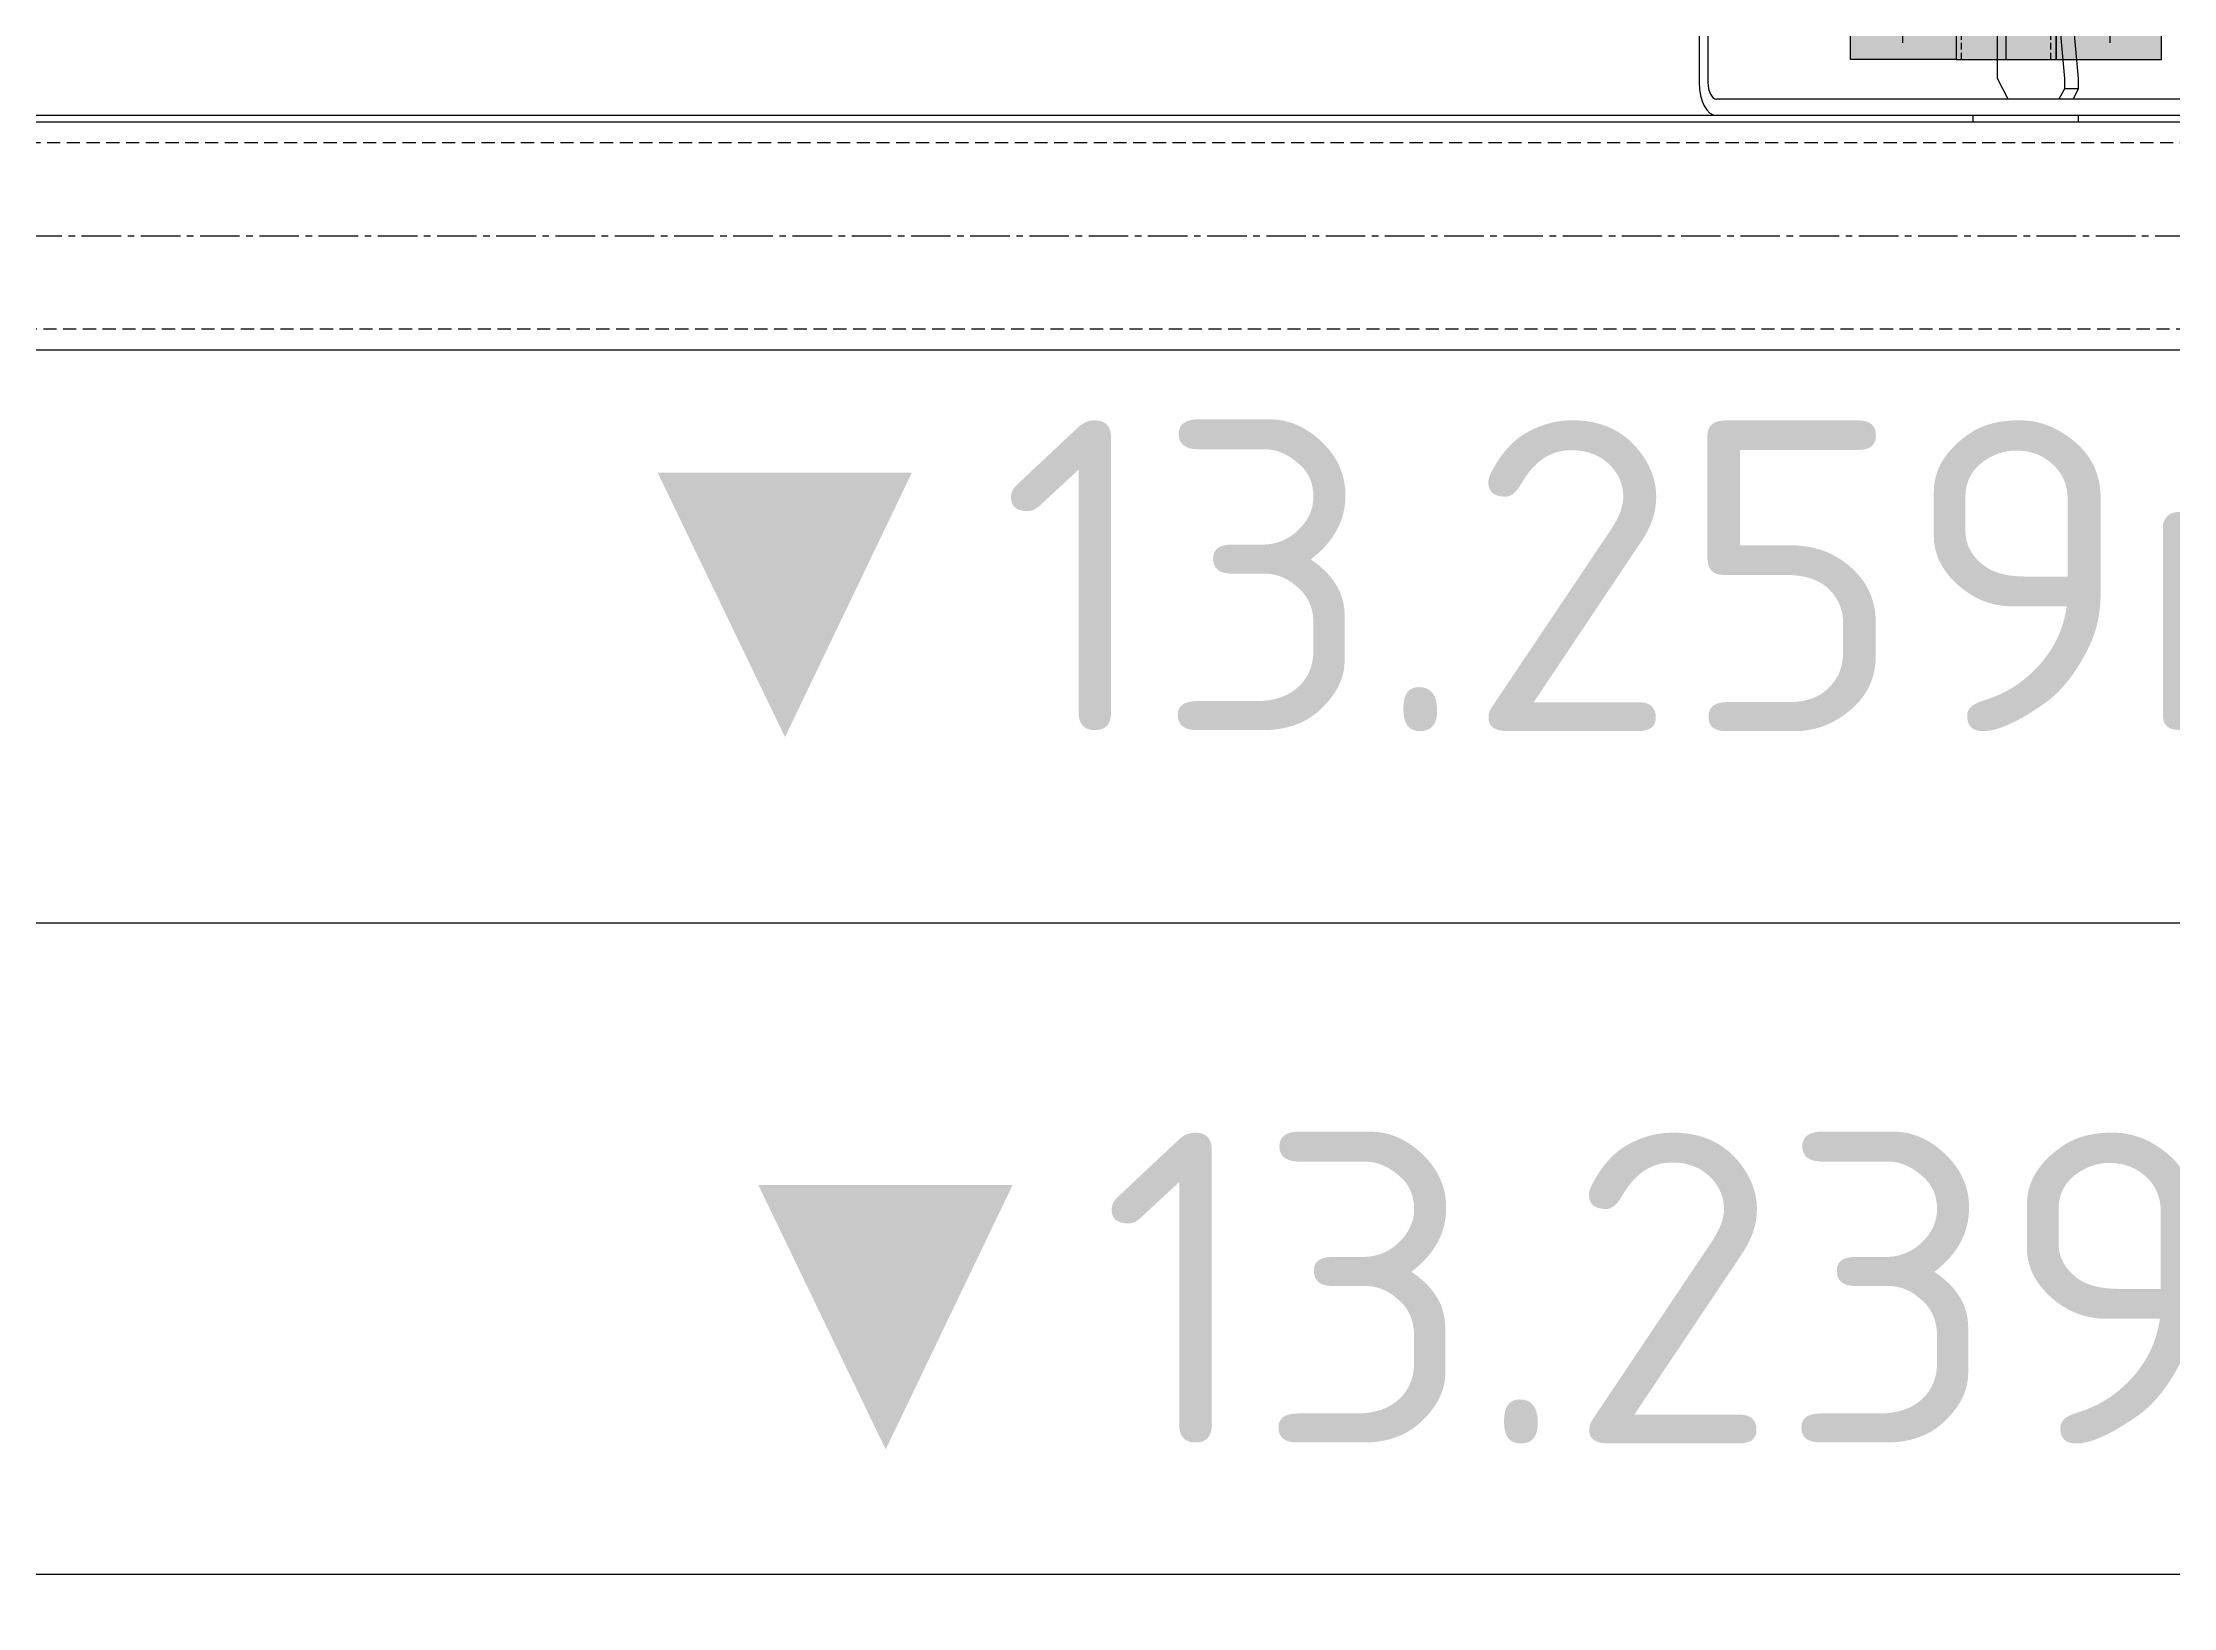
# Model space of a CAD drawing. Header units: millimetres. Extents: x -272986 to 200319, y -34579 to 49604.
# Drawn here: x 10961 to 11989, y 12928 to 13683 of the extents above; entities that cross this region are included whole.
import ezdxf

# ---------------------------------------------------------------- set-up
doc = ezdxf.new("R2010")
doc.units = ezdxf.units.MM
for name, pattern in [('CENTER2', [28.575000000000003, 19.05, -3.175, 3.175, -3.175]), ('HIDDEN', [9.524999999999999, 6.35, -3.175]), ('HIDDEN2', [4.762499999999999, 3.175, -1.5875])]:
    doc.linetypes.add(name, pattern=pattern)
doc.layers.get('Defpoints').update_dxf_attribs({"color": 9})
for name, color, linetype in [('X 0001 M', 7, 'Continuous'), ('X 0515 M', 7, 'Continuous'), ('X 1001 M', 8, 'HIDDEN2'), ('X 1515 M', 8, 'HIDDEN'), ('X 2001 M', 1, 'CENTER2'), ('X 3001 D', 5, 'Continuous'), ('X 5001 H', 8, 'Continuous')]:
    doc.layers.add(name, color=color, linetype=linetype)
doc.layers.add('X 5999 H', color=7, linetype='Continuous', true_color=0xffffff)
doc.styles.add('BIT STD. 3.0', font='isocpeur.ttf', dxfattribs={"height": 2.5})
doc.dimstyles.new('BIT STD. 3.0', dxfattribs={"dimtxt": 3, "dimasz": 3, "dimexe": 1, "dimexo": 0.75, "dimgap": 1, "dimtad": 1, "dimdec": 0, "dimdsep": 46, "dimtxsty": 'BIT STD. 3.0', "dimcen": 0, "dimadec": 0, "dimazin": 0, "dimtfac": 1, "dimtdec": 0, "dimtmove": 0, "dimatfit": 3, "dimfxl": 1, "dimtfill": 1, "dimlwd": -1, "dimlwe": -1, "dimarcsym": 0})

# ---------------------------------------------------------------- blocks, each defined once
blk = doc.blocks.new('A$C79477E6E')
at = {"extrusion": (0, 1, 0)}
for p, q in [((4117.638274187488, 247.6779934804836), (4137.798091420889, 21)), ((4144.619212735724, 21), (4124.459395502319, 247.6779934804836)), ((4105.533805049683, 21), (4105.533805049683, 135.5)), ((3961.688628994223, 82.75), (3961.688628994223, 19)), ((3965.868617511955, 82.75), (3965.868617511955, 19)), ((4110.75879069684, 11), (4105.533805049683, 21)), ((4137.798091420889, 21), (4137.798091420889, 16)), ((4144.619212735724, 16), (4144.619212735724, 21)), ((4224.724985609249, 11), (3970.048606029679, 11)), ((4137.798091420889, 16), (4135.185598597309, 11)), ((4144.619212735724, 16), (4137.798091420889, 16)), ((4142.006719912144, 11), (4144.619212735724, 16)), ((7883.500000002063, 3), (-7883.500000002063, 3)), ((-7883.500000002063, 0), (7883.500000002063, 0)), ((4093.660392262213, 3), (4093.660392262213, 0)), ((4144.515532770947, 3), (4144.515532770947, 0))]:
    blk.add_line(p, q, dxfattribs=at)
for major_axis, start_param, end_param in [((1.770800049398126e-14, -16), -1.570796326794896, -4.440892098500626e-16), ((1.428849054911013e-15, -7.999999999999987), -1.570796326794897, 1.332267629550188e-15)]:
    blk.add_ellipse((3970.048606029679, 19), major_axis=major_axis, ratio=0.5224985647159278, start_param=start_param, end_param=end_param)
blk = doc.blocks.new('*D706')
at = {"layer": 'Defpoints', "color": 0, "transparency": 16777216}
for p in [(15596.99999999999, 17732.44809638601), (-1.091393642127514e-10, 13630), (15596.99999999999, 13630)]:
    blk.add_point(p, dxfattribs=at)
at = {"layer": 'X 3001 D', "color": 0, "transparency": 16777216}
for p, q in [((-1.091366087574533e-10, 13675), (-1.088844877758586e-10, 17792.44809638601)), ((15596.99999999999, 13675), (15596.99999999999, 17792.44809638601)), ((179.9999999998911, 17732.44809638601), (15416.99999999999, 17732.44809638601))]:
    blk.add_line(p, q, dxfattribs=at)
for points in [[(179.9999999998911, 17762.44809638601), (179.9999999998911, 17702.44809638601), (-1.08888161716256e-10, 17732.44809638601)], [(15416.99999999999, 17762.44809638601), (15416.99999999999, 17702.44809638601), (15596.99999999999, 17732.44809638601)]]:
    blk.add_solid(points, dxfattribs=at)
at = {"layer": 'X 3001 D', "color": 0, "transparency": 16777216, "insert": (7798.499999999942, 17882.44809638601), "char_height": 150, "attachment_point": 5, "style": 'BIT STD. 3.0', "bg_fill": 3, "box_fill_scale": 1.1, "bg_fill_color": 256, "bg_fill_true_color": 13158600, "bg_fill_transparency": 0}
blk.add_mtext('INTERNAL TANK DIAMETER - %%C15597mm (20 PLATES ROUND)', dxfattribs=at)
blk = doc.blocks.new('*U756')
at = {"layer": 'X 0515 M'}
for p, q in [((0, 55), (15597.00000000012, 55)), ((-10, -55.00000000000001), (15607.00000000012, -55.00000000000001))]:
    blk.add_line(p, q, dxfattribs=at)
at = {"layer": 'X 1515 M'}
for p, q in [((0, 45), (15597.00000000012, 45)), ((15597.00000000012, -45.00000000000001), (0, -45.00000000000001))]:
    blk.add_line(p, q, dxfattribs=at)
blk = doc.blocks.new('Heavy Duty - HR Std - front elev')
at = {"layer": 'X 5999 H', "ltscale": 10, "true_color": 0xc7c8ca}
h = blk.add_hatch(color=9, dxfattribs=at)
edge = h.paths.add_edge_path()
edge.add_arc((50.00000000000091, 545.0000000000038), 37.99999999999599, 50.540968735997524, 129.4590312640024, ccw=False)
edge.add_line((74.14999999999964, 574.3390098674099), (74.14999999999964, 1065.660990132583))
edge.add_arc((50.00000000000221, 1094.999999999992), 37.99999999999788, 230.5409687359938, 309.4590312639976, ccw=False)
edge.add_line((25.85000000000036, 1065.660990132586), (25.85000000000218, 574.3390098674099))
edge = h.paths.add_edge_path()
edge.add_line((74.93338984173715, 1066.323771674084), (74.93338984173715, 1123.676228325916))
edge.add_arc((50.00000000000091, 1095.000000000001), 37.99999999999988, 48.99371303907665, 131.0062869609233)
edge.add_line((25.06661015826467, 1123.676228325916), (25.06661015826467, 1066.323771674084))
edge.add_arc((50.00000000000091, 1094.999999999999), 37.99999999999988, 228.9937130390767, 311.0062869609233)
edge = h.paths.add_edge_path()
edge.add_arc((50, 544.9999999999958), 37.99999999999621, 230.540968735996, 309.459031264004, ccw=False)
edge.add_line((25.85000000000036, 515.6609901325901), (25.85000000000036, -25))
edge.add_line((25.85000000000036, -25), (-25, -25))
edge.add_line((-25, -25), (-25, 40))
edge.add_line((-25, 40), (25.85000000000036, 40))
edge.add_line((25.85000000000036, 40), (25.85000000000036, -25))
edge.add_line((25.85000000000036, -25), (74.14999999999964, -25))
edge.add_line((74.14999999999964, -25), (125, -25))
edge.add_line((125, -25), (125, 40))
edge.add_line((125, 40), (74.14999999999964, 40))
edge.add_line((74.14999999999964, 40), (74.14999999999964, -25))
edge.add_line((74.14999999999964, -25), (74.14999999999964, 515.6609901325901))
edge = h.paths.add_edge_path()
edge.add_line((74.93338984173715, 516.3237716740841), (74.93338984173715, 573.6762283259159))
edge.add_arc((50.00000000000091, 545.0000000000013), 37.99999999999979, 48.99371303907655, 131.0062869609235)
edge.add_line((25.06661015826467, 573.6762283259159), (25.06661015826467, 516.3237716740841))
edge.add_arc((50.00000000000091, 544.9999999999987), 37.99999999999979, 228.9937130390765, 311.0062869609234)
edge = h.paths.add_edge_path(flags=16)
edge.add_arc((100, 0), 9, 0, 360)
edge = h.paths.add_edge_path(flags=16)
edge.add_arc((0, 0), 9, 0, 360)
at = {"layer": 'X 0001 M'}
for points in [[(74.93338984173715, 1066.323771674084), (74.93338984173715, 1123.676228325916, 0.3739472142884485), (25.06661015826467, 1123.676228325916), (25.06661015826467, 1066.323771674084, 0.3739472142884484)], [(25.85000000000218, 574.3390098674099, -0.3586331317842767), (74.14999999999964, 574.3390098674099), (74.14999999999964, 1065.660990132583, -0.3586331317842717), (25.85000000000036, 1065.660990132586)], [(74.93338984173715, 516.3237716740841), (74.93338984173715, 573.6762283259159, 0.3739472142884485), (25.06661015826467, 573.6762283259159), (25.06661015826467, 516.3237716740841, 0.3739472142884484)]]:
    blk.add_lwpolyline(points, format="xyb", close=True, dxfattribs=at)
at = {"layer": 'X 0001 M', "ltscale": 10}
blk.add_lwpolyline([(74.14999999999964, 515.6609901325901, -0.3586331317842913), (25.85000000000036, 515.6609901325901), (25.85000000000036, -25), (-25, -25), (-25, 40), (25.85000000000036, 40), (25.85000000000036, -25), (74.14999999999964, -25), (125, -25), (125, 40), (74.14999999999964, 40), (74.14999999999964, -25)], format="xyb", close=True, dxfattribs=at)
for centre in [(0, 0), (100, 0)]:
    blk.add_circle(centre, 9, dxfattribs=at)
at = {"layer": 'X 1001 M'}
for p, q in [((28.50000000000182, 576.332890067788), (28.50000000000182, 1063.667109932212)), ((71.49999999999818, 576.332890067788), (71.49999999999818, 1063.667109932212)), ((28.5, -25), (28.5, 513.667109932212)), ((71.5, -25), (71.5, 513.667109932212))]:
    blk.add_line(p, q, dxfattribs=at)
blk.add_lwpolyline([(74.14999999999964, 40), (25.85000000000036, 40)], dxfattribs=at)
for centre, start, end in [((50.00000000000182, 1095), 40.77111638008072, 139.2288836199193), ((50.00000000000182, 1095), 220.7711163800807, 319.2288836199193), ((50.00000000000182, 545), 40.77111638008072, 139.2288836199193), ((50.00000000000182, 545), 220.7711163800807, 319.2288836199193)]:
    blk.add_arc(centre, 32.923, start, end, dxfattribs=at)
at = {"layer": 'X 2001 M'}
blk.add_line((50, -25), (50.00000000000182, 1158), dxfattribs=at)
at = {"layer": 'X 2001 M', "ltscale": 10}
for p, q in [((0.0666101582646661, 1095), (99.93338984173715, 1095)), ((0.0666101582646661, 545), (99.93338984173715, 545)), ((1.818989403545856e-12, 17), (1.818989403545856e-12, -17)), ((99.99999999999818, 17), (99.99999999999818, -17)), ((-17, 0), (17, 0)), ((117, 0), (83, 0))]:
    blk.add_line(p, q, dxfattribs=at)
blk = doc.blocks.new('*D678')
at = {"layer": 'Defpoints', "color": 0, "transparency": 16777216}
for p in [(10384.0767400825, 13239), (11230.07886855424, 12944.21057286914), (390.3356475708861, 0.5)]:
    blk.add_point(p, dxfattribs=at)
at = {"layer": 'X 3001 D', "color": 0, "transparency": 16777216}
for p, q in [((10429.0767400825, 13239), (10744.0767400825, 13239)), ((10744.0767400825, 13239), (10870.07886855424, 12944.21057286914)), ((10870.07886855424, 12944.21057286914), (12831.37491221044, 12944.21057286914))]:
    blk.add_line(p, q, dxfattribs=at)
at = {"layer": 'X 3001 D', "color": 0, "transparency": 16777216, "insert": (12060.72689038234, 13080.79652102739), "char_height": 150, "attachment_point": 5, "style": 'BIT STD. 3.0', "bg_fill": 3, "box_fill_scale": 1.1, "bg_fill_color": 256, "bg_fill_true_color": 13158600, "bg_fill_transparency": 0}
blk.add_mtext('{\\fArial|b0|i0|c0|p34;▼}13.239m{\\C1;*} - {\\C7;N12}', dxfattribs=at)
blk = doc.blocks.new('*D688')
at = {"layer": 'Defpoints', "color": 0, "transparency": 16777216}
for p in [(8011.633869806683, 13259), (11215.46061634927, 13258.5), (390.3356475708861, 0.5)]:
    blk.add_point(p, dxfattribs=at)
at = {"layer": 'X 3001 D', "color": 0, "transparency": 16777216}
for p, q in [((8056.633869806683, 13259), (10495.46061634927, 13259)), ((10495.46061634927, 13259), (10855.46061634927, 13258.5)), ((10855.46061634927, 13258.5), (14586.75666000548, 13258.5))]:
    blk.add_line(p, q, dxfattribs=at)
at = {"layer": 'X 3001 D', "color": 0, "transparency": 16777216, "insert": (12931.10863817737, 13408.5), "char_height": 150, "attachment_point": 5, "style": 'BIT STD. 3.0', "bg_fill": 3, "box_fill_scale": 1.1, "bg_fill_color": 256, "bg_fill_true_color": 13158600, "bg_fill_transparency": 0}
blk.add_mtext('{\\fArial|b0|i0|c0|p34;▼}13.259m - {\\C7;N01, N02, N03, N05, N07}', dxfattribs=at)

msp = doc.modelspace()

# ---------------------------------------------------------------- linework, layer by layer
at = {"layer": 'X 2001 M'}
msp.add_line((-50.00000000007276, 13590), (15646.99999999996, 13589.99999999997), dxfattribs=at)

# ---------------------------------------------------------------- block references
at = {"layer": 'X 5001 H', "color": 252}
msp.add_blockref('A$C79477E6E', (7798.499999999898, 13645), dxfattribs=at)

# ---------------------------------------------------------------- dimensions: what is measured, and where the dimension line sits
at = {"layer": 'X 3001 D'}
dim = msp.add_ordinate_dim(feature_location=(10384.0767400825, 13239), offset=(846.0021284717386, -294.7894271308596), dtype=0, origin=(390.3356475708861, 0.5), text='{\\fArial|b0|i0|c0|p34;▼}<>{\\C1;*} - {\\C7;N12}', dimstyle='BIT STD. 3.0', override={"dimdec": 3, "dimlfac": 0.001, "dimzin": 0, "dimpost": 'm'}, dxfattribs=at)
dim.commit()
dim.dimension.update_dxf_attribs({"geometry": '*D678', "text_midpoint": (12060.72689038234, 13080.79652102739)})

# ---------------------------------------------------------------- next in the draw order: dimensions: what is measured, and where the dimension line sits
dim = msp.add_linear_dim(base=(15596.99999999999, 17732.44809638601), p1=(-1.091393642127514e-10, 13630), p2=(15596.99999999999, 13630), text='INTERNAL TANK DIAMETER - %%C<>mm (20 PLATES ROUND)', dimstyle='BIT STD. 3.0', dxfattribs=at)
dim.commit()
dim.dimension.update_dxf_attribs({"geometry": '*D706', "text_midpoint": (7798.499999999942, 17882.44809638601)})

# ---------------------------------------------------------------- next in the draw order: block references
msp.add_blockref('*U756', (-1.164153218269348e-10, 13590))
at = {"layer": 'X 0001 M'}
msp.add_blockref('Heavy Duty - HR Std - front elev', (11858.21041132687, 13700.12214799581), dxfattribs=at)

# ---------------------------------------------------------------- next in the draw order: dimensions: what is measured, and where the dimension line sits
at = {"layer": 'X 3001 D'}
dim = msp.add_ordinate_dim(feature_location=(8011.633869806683, 13259), offset=(3203.826746542587, -0.5), dtype=0, origin=(390.3356475708861, 0.5), text='{\\fArial|b0|i0|c0|p34;▼}<> - {\\C7;N01, N02, N03, N05, N07}', dimstyle='BIT STD. 3.0', override={"dimdec": 3, "dimlfac": 0.001, "dimzin": 0, "dimpost": 'm'}, dxfattribs=at)
dim.commit()
dim.dimension.update_dxf_attribs({"geometry": '*D688', "text_midpoint": (12931.10863817737, 13408.5)})

doc.saveas('drawing.dxf')
